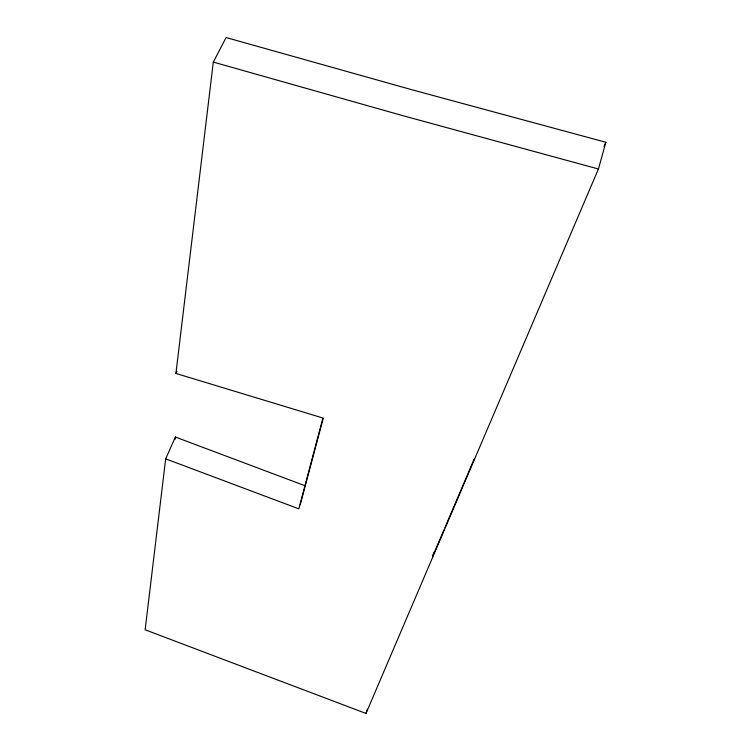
<?xml version="1.0" encoding="UTF-8"?>
<svg xmlns="http://www.w3.org/2000/svg" width="751" height="751" viewBox="0 0 751 751"><rect width="100%" height="100%" fill="white"/><g stroke="black" fill="none" stroke-linecap="round" stroke-linejoin="round"><path stroke-width="1.13" d="M165.671 458.833L145.14 629.789L366 713.45L598.416 169.003L605.86 142.268L413.36 90.158L226.107 37.55L213.303 62.089L175.922 373.444L322.93 418.025L298.823 508.849L165.671 458.833L175.387 437.044L304.962 485.719M175.086 439.363L175.387 437.044M300.24 504.719L323.23 418.251M432.886 555.562L433.89 552.267M366 713.45L367.333 709.179M604.029 146.586L605.86 142.268M432.557 556.66L443.982 529.868M444.892 527.728L474.144 459.143M175.922 373.444L176.87 371.388M598.416 169.003L403.174 115.767L213.303 62.089"/></g></svg>
